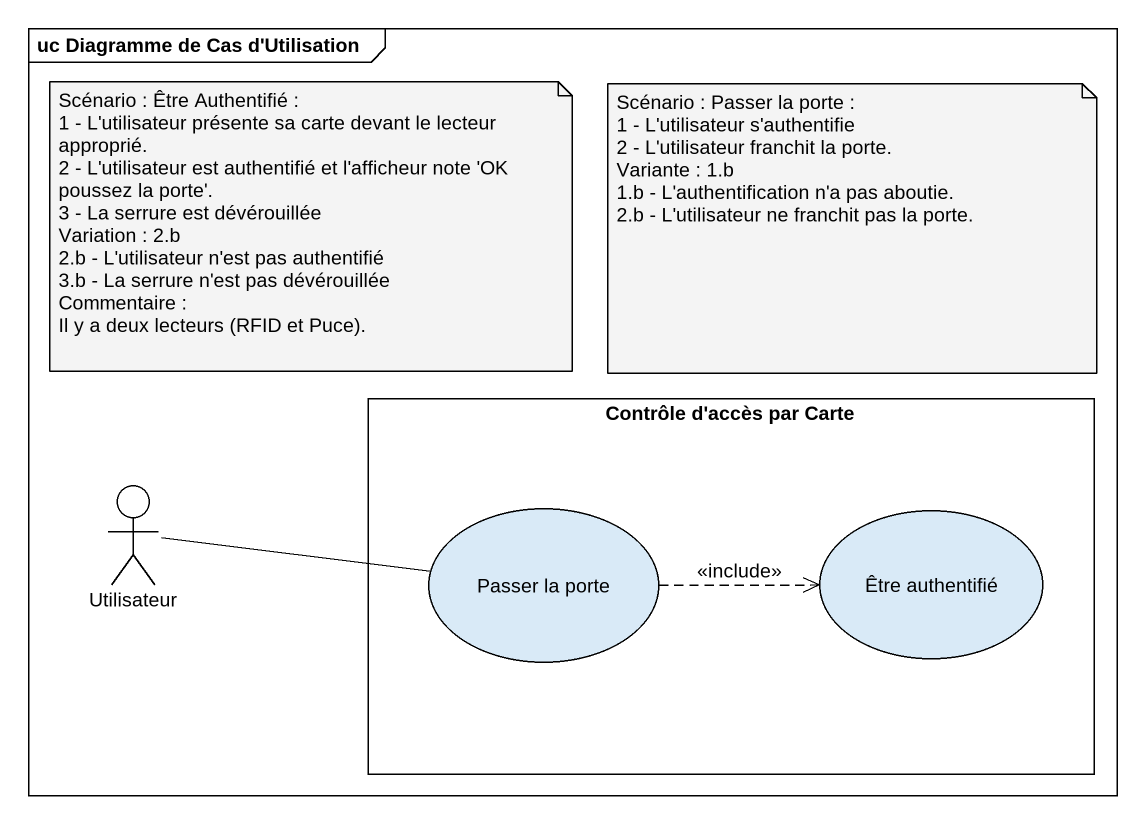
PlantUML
@startuml
mainframe uc Diagramme de Cas d'Utilisation
rectangle "Contrôle d'accès par Carte" as Contrôle_d_accès_par_Carte {
  usecase "Passer la porte" as Passer_la_porte
  usecase "Être authentifié" as Être_authentifié
}
actor Utilisateur
Utilisateur -right- Passer_la_porte
Passer_la_porte .right.> Être_authentifié : <<include>>
note as N1
  Scénario : Être Authentifié :
  1 - L'utilisateur présente sa carte devant le lecteur approprié.
  2 - L'utilisateur est authentifié et l'afficheur note 'OK poussez la porte'.
  3 - La serrure est dévérouillée
  Variation : 2.b
  2.b - L'utilisateur n'est pas authentifié
  3.b - La serrure n'est pas dévérouillée
  Commentaire :
  Il y a deux lecteurs (RFID et Puce).
end note
note as N2
  Scénario : Passer la porte :
  1 - L'utilisateur s'authentifie
  2 - L'utilisateur franchit la porte.
  Variante : 1.b
  1.b - L'authentification n'a pas aboutie.
  2.b - L'utilisateur ne franchit pas la porte.
end note
@enduml
